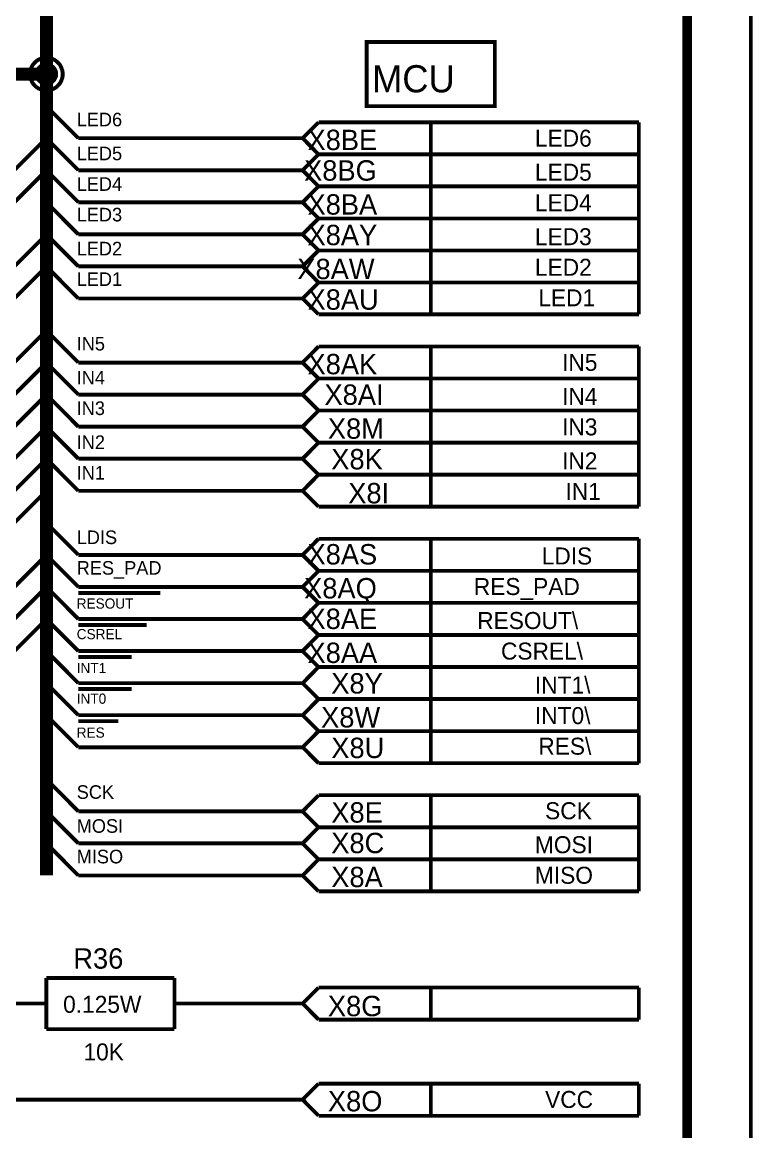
# Model space of a CAD drawing. Header units: millimetres. Extents: x 0 to 420, y 0 to 297.
# Drawn here: x 363 to 420.1, y 97.5 to 184 of the extents above; entities that cross this region are included whole.
import ezdxf

# ---------------------------------------------------------------- set-up
doc = ezdxf.new("R2010")
doc.units = ezdxf.units.MM
doc.layers.add('Sheet', color=255, linetype='Continuous')

msp = doc.modelspace()

# ---------------------------------------------------------------- linework, layer by layer
at = {"layer": 'Sheet'}
for points, const_width in [([(0.099, 297), (419.901, 297), (419.901, 0), (0.099, 0), (0.099, 297)], 0.3), ([(0.099, 297), (419.901, 297), (419.901, 0), (0.099, 0), (0.099, 297)], 0.3), ([(0.099, 297), (0.099, 0), (419.901, 0), (419.901, 297), (0.099, 297), (0.099, 297)], 0.0991), ([(0.099, 297), (0.099, 0), (419.901, 0), (419.901, 297), (0.099, 297), (0.099, 297)], 0.0991), ([(20.093, 291.999), (414.919, 291.999), (414.919, 7.998), (20.093, 7.998), (20.093, 291.999)], 0.749), ([(389.927, 182.495), (399.924, 182.495), (399.924, 177.495), (389.927, 177.495), (389.927, 182.495)], 0.3), ([(389.927, 182.495), (389.927, 177.495), (399.924, 177.495), (399.924, 182.495), (389.927, 182.495), (389.927, 182.495)], 0.0991)]:
    msp.add_lwpolyline(points, close=True, dxfattribs=dict(at, const_width=const_width))
for points, const_width in [([(364.935, 179.995), (364.935, 272.493)], 1.016), ([(363.66, 179.995), (363.66, 180.061), (363.66, 180.127), (363.677, 180.194), (363.693, 180.243), (363.693, 180.31), (363.726, 180.376), (363.743, 180.426), (363.759, 180.492), (363.793, 180.541), (363.809, 180.591), (363.842, 180.657), (363.875, 180.707), (363.908, 180.757), (363.958, 180.806), (363.991, 180.856), (364.041, 180.889), (364.074, 180.939), (364.124, 180.972), (364.173, 181.022), (364.223, 181.055), (364.273, 181.088), (364.339, 181.121), (364.388, 181.138), (364.438, 181.171), (364.504, 181.187), (364.554, 181.204), (364.62, 181.237), (364.686, 181.237), (364.736, 181.253), (364.802, 181.27), (364.868, 181.27), (364.935, 181.27)], 0.3), ([(363.66, 179.995), (363.66, 180.061), (363.66, 180.127), (363.677, 180.194), (363.693, 180.243), (363.693, 180.31), (363.726, 180.376), (363.743, 180.426), (363.759, 180.492), (363.793, 180.541), (363.809, 180.591), (363.842, 180.657), (363.875, 180.707), (363.908, 180.757), (363.958, 180.806), (363.991, 180.856), (364.041, 180.889), (364.074, 180.939), (364.124, 180.972), (364.173, 181.022), (364.223, 181.055), (364.273, 181.088), (364.339, 181.121), (364.388, 181.138), (364.438, 181.171), (364.504, 181.187), (364.554, 181.204), (364.62, 181.237), (364.686, 181.237), (364.736, 181.253), (364.802, 181.27), (364.868, 181.27), (364.935, 181.27)], 0.3), ([(363.66, 179.995), (363.66, 180.061), (363.66, 180.127), (363.677, 180.194), (363.693, 180.243), (363.693, 180.31), (363.726, 180.376), (363.743, 180.426), (363.759, 180.492), (363.793, 180.541), (363.809, 180.591), (363.842, 180.657), (363.875, 180.707), (363.908, 180.757), (363.958, 180.806), (363.991, 180.856), (364.041, 180.889), (364.074, 180.939), (364.124, 180.972), (364.173, 181.022), (364.223, 181.055), (364.273, 181.088), (364.339, 181.121), (364.388, 181.138), (364.438, 181.171), (364.504, 181.187), (364.554, 181.204), (364.62, 181.237), (364.686, 181.237), (364.736, 181.253), (364.802, 181.27), (364.868, 181.27), (364.935, 181.27)], 0.0991), ([(363.66, 179.995), (363.66, 180.061), (363.66, 180.127), (363.677, 180.194), (363.693, 180.243), (363.693, 180.31), (363.726, 180.376), (363.743, 180.426), (363.759, 180.492), (363.793, 180.541), (363.809, 180.591), (363.842, 180.657), (363.875, 180.707), (363.908, 180.757), (363.958, 180.806), (363.991, 180.856), (364.041, 180.889), (364.074, 180.939), (364.124, 180.972), (364.173, 181.022), (364.223, 181.055), (364.273, 181.088), (364.339, 181.121), (364.388, 181.138), (364.438, 181.171), (364.504, 181.187), (364.554, 181.204), (364.62, 181.237), (364.686, 181.237), (364.736, 181.253), (364.802, 181.27), (364.868, 181.27), (364.935, 181.27)], 0.0991), ([(364.173, 179.995), (364.173, 180.028), (364.173, 180.078), (364.19, 180.111), (364.19, 180.144), (364.19, 180.177), (364.206, 180.227), (364.223, 180.26), (364.239, 180.293), (364.256, 180.326), (364.273, 180.359), (364.289, 180.392), (364.306, 180.426), (364.322, 180.442), (364.355, 180.475), (364.372, 180.508), (364.405, 180.525), (364.422, 180.558), (364.455, 180.575), (364.488, 180.608), (364.504, 180.624), (364.537, 180.641), (364.57, 180.657), (364.604, 180.674), (364.637, 180.69), (364.67, 180.707), (364.703, 180.724), (364.753, 180.74), (364.786, 180.74), (364.819, 180.74), (364.852, 180.757), (364.901, 180.757), (364.935, 180.757)], 0.3), ([(364.173, 179.995), (364.173, 180.028), (364.173, 180.078), (364.19, 180.111), (364.19, 180.144), (364.19, 180.177), (364.206, 180.227), (364.223, 180.26), (364.239, 180.293), (364.256, 180.326), (364.273, 180.359), (364.289, 180.392), (364.306, 180.426), (364.322, 180.442), (364.355, 180.475), (364.372, 180.508), (364.405, 180.525), (364.422, 180.558), (364.455, 180.575), (364.488, 180.608), (364.504, 180.624), (364.537, 180.641), (364.57, 180.657), (364.604, 180.674), (364.637, 180.69), (364.67, 180.707), (364.703, 180.724), (364.753, 180.74), (364.786, 180.74), (364.819, 180.74), (364.852, 180.757), (364.901, 180.757), (364.935, 180.757)], 0.3), ([(364.935, 181.27), (364.935, 181.27)], 0.3), ([(364.935, 181.27), (365.001, 181.27), (365.067, 181.27), (365.133, 181.253), (365.183, 181.237), (365.249, 181.237), (365.315, 181.204), (365.365, 181.187), (365.431, 181.171), (365.481, 181.138), (365.53, 181.121), (365.597, 181.088), (365.646, 181.055), (365.696, 181.022), (365.746, 180.972), (365.795, 180.939), (365.828, 180.889), (365.878, 180.856), (365.911, 180.806), (365.961, 180.757), (365.994, 180.707), (366.027, 180.657), (366.06, 180.591), (366.077, 180.541), (366.11, 180.492), (366.126, 180.426), (366.143, 180.376), (366.176, 180.31), (366.176, 180.243), (366.192, 180.194), (366.209, 180.127), (366.209, 180.061), (366.209, 179.995)], 0.3), ([(364.935, 181.27), (364.935, 181.27)], 0.3), ([(364.935, 181.27), (365.001, 181.27), (365.067, 181.27), (365.133, 181.253), (365.183, 181.237), (365.249, 181.237), (365.315, 181.204), (365.365, 181.187), (365.431, 181.171), (365.481, 181.138), (365.53, 181.121), (365.597, 181.088), (365.646, 181.055), (365.696, 181.022), (365.746, 180.972), (365.795, 180.939), (365.828, 180.889), (365.878, 180.856), (365.911, 180.806), (365.961, 180.757), (365.994, 180.707), (366.027, 180.657), (366.06, 180.591), (366.077, 180.541), (366.11, 180.492), (366.126, 180.426), (366.143, 180.376), (366.176, 180.31), (366.176, 180.243), (366.192, 180.194), (366.209, 180.127), (366.209, 180.061), (366.209, 179.995)], 0.3), ([(364.935, 180.757), (364.935, 180.757)], 0.3), ([(364.935, 180.757), (364.968, 180.757), (365.017, 180.757), (365.05, 180.74), (365.084, 180.74), (365.117, 180.74), (365.166, 180.724), (365.199, 180.707), (365.233, 180.69), (365.266, 180.674), (365.299, 180.657), (365.332, 180.641), (365.365, 180.624), (365.381, 180.608), (365.415, 180.575), (365.448, 180.558), (365.464, 180.525), (365.497, 180.508), (365.514, 180.475), (365.547, 180.442), (365.564, 180.426), (365.58, 180.392), (365.597, 180.359), (365.613, 180.326), (365.63, 180.293), (365.646, 180.26), (365.663, 180.227), (365.679, 180.177), (365.679, 180.144), (365.679, 180.111), (365.696, 180.078), (365.696, 180.028), (365.696, 179.995)], 0.3), ([(364.935, 180.757), (364.935, 180.757)], 0.3), ([(364.935, 180.757), (364.968, 180.757), (365.017, 180.757), (365.05, 180.74), (365.084, 180.74), (365.117, 180.74), (365.166, 180.724), (365.199, 180.707), (365.233, 180.69), (365.266, 180.674), (365.299, 180.657), (365.332, 180.641), (365.365, 180.624), (365.381, 180.608), (365.415, 180.575), (365.448, 180.558), (365.464, 180.525), (365.497, 180.508), (365.514, 180.475), (365.547, 180.442), (365.564, 180.426), (365.58, 180.392), (365.597, 180.359), (365.613, 180.326), (365.63, 180.293), (365.646, 180.26), (365.663, 180.227), (365.679, 180.177), (365.679, 180.144), (365.679, 180.111), (365.696, 180.078), (365.696, 180.028), (365.696, 179.995)], 0.3), ([(364.935, 181.27), (364.935, 181.27)], 0.0991), ([(364.935, 181.27), (365.001, 181.27), (365.067, 181.27), (365.133, 181.253), (365.183, 181.237), (365.249, 181.237), (365.315, 181.204), (365.365, 181.187), (365.431, 181.171), (365.481, 181.138), (365.53, 181.121), (365.597, 181.088), (365.646, 181.055), (365.696, 181.022), (365.746, 180.972), (365.795, 180.939), (365.828, 180.889), (365.878, 180.856), (365.911, 180.806), (365.961, 180.757), (365.994, 180.707), (366.027, 180.657), (366.06, 180.591), (366.077, 180.541), (366.11, 180.492), (366.126, 180.426), (366.143, 180.376), (366.176, 180.31), (366.176, 180.243), (366.192, 180.194), (366.209, 180.127), (366.209, 180.061), (366.209, 179.995)], 0.0991), ([(364.935, 181.27), (364.935, 181.27)], 0.0991), ([(364.935, 181.27), (365.001, 181.27), (365.067, 181.27), (365.133, 181.253), (365.183, 181.237), (365.249, 181.237), (365.315, 181.204), (365.365, 181.187), (365.431, 181.171), (365.481, 181.138), (365.53, 181.121), (365.597, 181.088), (365.646, 181.055), (365.696, 181.022), (365.746, 180.972), (365.795, 180.939), (365.828, 180.889), (365.878, 180.856), (365.911, 180.806), (365.961, 180.757), (365.994, 180.707), (366.027, 180.657), (366.06, 180.591), (366.077, 180.541), (366.11, 180.492), (366.126, 180.426), (366.143, 180.376), (366.176, 180.31), (366.176, 180.243), (366.192, 180.194), (366.209, 180.127), (366.209, 180.061), (366.209, 179.995)], 0.0991), ([(364.935, 117.485), (364.935, 179.995), (30.09, 179.995)], 1.016), ([(364.935, 178.72), (364.868, 178.72), (364.802, 178.72), (364.736, 178.737), (364.686, 178.753), (364.62, 178.753), (364.554, 178.77), (364.504, 178.803), (364.438, 178.819), (364.388, 178.852), (364.339, 178.869), (364.273, 178.902), (364.223, 178.935), (364.173, 178.968), (364.124, 179.001), (364.074, 179.051), (364.041, 179.084), (363.991, 179.134), (363.958, 179.184), (363.908, 179.233), (363.875, 179.283), (363.842, 179.333), (363.809, 179.382), (363.793, 179.432), (363.759, 179.498), (363.743, 179.548), (363.726, 179.614), (363.693, 179.68), (363.693, 179.73), (363.677, 179.796), (363.66, 179.863), (363.66, 179.929), (363.66, 179.995)], 0.3), ([(363.66, 179.995), (363.66, 179.995)], 0.3), ([(364.935, 178.72), (364.868, 178.72), (364.802, 178.72), (364.736, 178.737), (364.686, 178.753), (364.62, 178.753), (364.554, 178.77), (364.504, 178.803), (364.438, 178.819), (364.388, 178.852), (364.339, 178.869), (364.273, 178.902), (364.223, 178.935), (364.173, 178.968), (364.124, 179.001), (364.074, 179.051), (364.041, 179.084), (363.991, 179.134), (363.958, 179.184), (363.908, 179.233), (363.875, 179.283), (363.842, 179.333), (363.809, 179.382), (363.793, 179.432), (363.759, 179.498), (363.743, 179.548), (363.726, 179.614), (363.693, 179.68), (363.693, 179.73), (363.677, 179.796), (363.66, 179.863), (363.66, 179.929), (363.66, 179.995)], 0.3), ([(363.66, 179.995), (363.66, 179.995)], 0.3), ([(364.935, 178.72), (364.868, 178.72), (364.802, 178.72), (364.736, 178.737), (364.686, 178.753), (364.62, 178.753), (364.554, 178.77), (364.504, 178.803), (364.438, 178.819), (364.388, 178.852), (364.339, 178.869), (364.273, 178.902), (364.223, 178.935), (364.173, 178.968), (364.124, 179.001), (364.074, 179.051), (364.041, 179.084), (363.991, 179.134), (363.958, 179.184), (363.908, 179.233), (363.875, 179.283), (363.842, 179.333), (363.809, 179.382), (363.793, 179.432), (363.759, 179.498), (363.743, 179.548), (363.726, 179.614), (363.693, 179.68), (363.693, 179.73), (363.677, 179.796), (363.66, 179.863), (363.66, 179.929), (363.66, 179.995)], 0.0991), ([(363.66, 179.995), (363.66, 179.995)], 0.0991), ([(364.935, 178.72), (364.868, 178.72), (364.802, 178.72), (364.736, 178.737), (364.686, 178.753), (364.62, 178.753), (364.554, 178.77), (364.504, 178.803), (364.438, 178.819), (364.388, 178.852), (364.339, 178.869), (364.273, 178.902), (364.223, 178.935), (364.173, 178.968), (364.124, 179.001), (364.074, 179.051), (364.041, 179.084), (363.991, 179.134), (363.958, 179.184), (363.908, 179.233), (363.875, 179.283), (363.842, 179.333), (363.809, 179.382), (363.793, 179.432), (363.759, 179.498), (363.743, 179.548), (363.726, 179.614), (363.693, 179.68), (363.693, 179.73), (363.677, 179.796), (363.66, 179.863), (363.66, 179.929), (363.66, 179.995)], 0.0991), ([(363.66, 179.995), (363.66, 179.995)], 0.0991), ([(364.935, 179.233), (364.901, 179.233), (364.852, 179.233), (364.819, 179.25), (364.786, 179.25), (364.753, 179.25), (364.703, 179.266), (364.67, 179.283), (364.637, 179.3), (364.604, 179.3), (364.57, 179.316), (364.537, 179.349), (364.504, 179.366), (364.488, 179.382), (364.455, 179.399), (364.422, 179.432), (364.405, 179.449), (364.372, 179.482), (364.355, 179.498), (364.322, 179.531), (364.306, 179.564), (364.289, 179.598), (364.273, 179.631), (364.256, 179.664), (364.239, 179.697), (364.223, 179.73), (364.206, 179.763), (364.19, 179.796), (364.19, 179.846), (364.19, 179.879), (364.173, 179.912), (364.173, 179.962), (364.173, 179.995)], 0.3), ([(364.173, 179.995), (364.173, 179.995)], 0.3), ([(364.935, 179.233), (364.901, 179.233), (364.852, 179.233), (364.819, 179.25), (364.786, 179.25), (364.753, 179.25), (364.703, 179.266), (364.67, 179.283), (364.637, 179.3), (364.604, 179.3), (364.57, 179.316), (364.537, 179.349), (364.504, 179.366), (364.488, 179.382), (364.455, 179.399), (364.422, 179.432), (364.405, 179.449), (364.372, 179.482), (364.355, 179.498), (364.322, 179.531), (364.306, 179.564), (364.289, 179.598), (364.273, 179.631), (364.256, 179.664), (364.239, 179.697), (364.223, 179.73), (364.206, 179.763), (364.19, 179.796), (364.19, 179.846), (364.19, 179.879), (364.173, 179.912), (364.173, 179.962), (364.173, 179.995)], 0.3), ([(364.173, 179.995), (364.173, 179.995)], 0.3), ([(364.173, 179.995), (364.173, 180.028), (364.173, 180.078), (364.19, 180.111), (364.19, 180.144), (364.19, 180.177), (364.206, 180.227), (364.223, 180.26), (364.239, 180.293), (364.256, 180.326), (364.273, 180.359), (364.289, 180.392), (364.306, 180.426), (364.322, 180.442), (364.355, 180.475), (364.372, 180.508), (364.405, 180.525), (364.422, 180.558), (364.455, 180.575), (364.488, 180.608), (364.504, 180.624), (364.537, 180.641), (364.57, 180.657), (364.604, 180.674), (364.637, 180.69), (364.67, 180.707), (364.703, 180.724), (364.753, 180.74), (364.786, 180.74), (364.819, 180.74), (364.852, 180.757), (364.901, 180.757), (364.935, 180.757)], 0.0991), ([(364.173, 179.995), (364.173, 180.028), (364.173, 180.078), (364.19, 180.111), (364.19, 180.144), (364.19, 180.177), (364.206, 180.227), (364.223, 180.26), (364.239, 180.293), (364.256, 180.326), (364.273, 180.359), (364.289, 180.392), (364.306, 180.426), (364.322, 180.442), (364.355, 180.475), (364.372, 180.508), (364.405, 180.525), (364.422, 180.558), (364.455, 180.575), (364.488, 180.608), (364.504, 180.624), (364.537, 180.641), (364.57, 180.657), (364.604, 180.674), (364.637, 180.69), (364.67, 180.707), (364.703, 180.724), (364.753, 180.74), (364.786, 180.74), (364.819, 180.74), (364.852, 180.757), (364.901, 180.757), (364.935, 180.757)], 0.0991), ([(364.935, 179.233), (364.901, 179.233), (364.852, 179.233), (364.819, 179.25), (364.786, 179.25), (364.753, 179.25), (364.703, 179.266), (364.67, 179.283), (364.637, 179.3), (364.604, 179.3), (364.57, 179.316), (364.537, 179.349), (364.504, 179.366), (364.488, 179.382), (364.455, 179.399), (364.422, 179.432), (364.405, 179.449), (364.372, 179.482), (364.355, 179.498), (364.322, 179.531), (364.306, 179.564), (364.289, 179.598), (364.273, 179.631), (364.256, 179.664), (364.239, 179.697), (364.223, 179.73), (364.206, 179.763), (364.19, 179.796), (364.19, 179.846), (364.19, 179.879), (364.173, 179.912), (364.173, 179.962), (364.173, 179.995)], 0.0991), ([(364.173, 179.995), (364.173, 179.995)], 0.0991), ([(364.935, 179.233), (364.901, 179.233), (364.852, 179.233), (364.819, 179.25), (364.786, 179.25), (364.753, 179.25), (364.703, 179.266), (364.67, 179.283), (364.637, 179.3), (364.604, 179.3), (364.57, 179.316), (364.537, 179.349), (364.504, 179.366), (364.488, 179.382), (364.455, 179.399), (364.422, 179.432), (364.405, 179.449), (364.372, 179.482), (364.355, 179.498), (364.322, 179.531), (364.306, 179.564), (364.289, 179.598), (364.273, 179.631), (364.256, 179.664), (364.239, 179.697), (364.223, 179.73), (364.206, 179.763), (364.19, 179.796), (364.19, 179.846), (364.19, 179.879), (364.173, 179.912), (364.173, 179.962), (364.173, 179.995)], 0.0991), ([(364.173, 179.995), (364.173, 179.995)], 0.0991), ([(366.209, 179.995), (366.209, 179.929), (366.209, 179.863), (366.192, 179.796), (366.176, 179.73), (366.176, 179.68), (366.143, 179.614), (366.126, 179.548), (366.11, 179.498), (366.077, 179.432), (366.06, 179.382), (366.027, 179.333), (365.994, 179.283), (365.961, 179.233), (365.911, 179.184), (365.878, 179.134), (365.828, 179.084), (365.795, 179.051), (365.746, 179.001), (365.696, 178.968), (365.646, 178.935), (365.597, 178.902), (365.53, 178.869), (365.481, 178.852), (365.431, 178.819), (365.365, 178.803), (365.315, 178.77), (365.249, 178.753), (365.183, 178.753), (365.133, 178.737), (365.067, 178.72), (365.001, 178.72), (364.935, 178.72)], 0.3), ([(366.209, 179.995), (366.209, 179.929), (366.209, 179.863), (366.192, 179.796), (366.176, 179.73), (366.176, 179.68), (366.143, 179.614), (366.126, 179.548), (366.11, 179.498), (366.077, 179.432), (366.06, 179.382), (366.027, 179.333), (365.994, 179.283), (365.961, 179.233), (365.911, 179.184), (365.878, 179.134), (365.828, 179.084), (365.795, 179.051), (365.746, 179.001), (365.696, 178.968), (365.646, 178.935), (365.597, 178.902), (365.53, 178.869), (365.481, 178.852), (365.431, 178.819), (365.365, 178.803), (365.315, 178.77), (365.249, 178.753), (365.183, 178.753), (365.133, 178.737), (365.067, 178.72), (365.001, 178.72), (364.935, 178.72)], 0.3), ([(365.696, 179.995), (365.696, 179.962), (365.696, 179.912), (365.679, 179.879), (365.679, 179.846), (365.679, 179.796), (365.663, 179.763), (365.646, 179.73), (365.63, 179.697), (365.613, 179.664), (365.597, 179.631), (365.58, 179.598), (365.564, 179.564), (365.547, 179.531), (365.514, 179.498), (365.497, 179.482), (365.464, 179.449), (365.448, 179.432), (365.415, 179.399), (365.381, 179.382), (365.365, 179.366), (365.332, 179.349), (365.299, 179.316), (365.266, 179.3), (365.233, 179.3), (365.199, 179.283), (365.166, 179.266), (365.117, 179.25), (365.084, 179.25), (365.05, 179.25), (365.017, 179.233), (364.968, 179.233), (364.935, 179.233)], 0.3), ([(365.696, 179.995), (365.696, 179.962), (365.696, 179.912), (365.679, 179.879), (365.679, 179.846), (365.679, 179.796), (365.663, 179.763), (365.646, 179.73), (365.63, 179.697), (365.613, 179.664), (365.597, 179.631), (365.58, 179.598), (365.564, 179.564), (365.547, 179.531), (365.514, 179.498), (365.497, 179.482), (365.464, 179.449), (365.448, 179.432), (365.415, 179.399), (365.381, 179.382), (365.365, 179.366), (365.332, 179.349), (365.299, 179.316), (365.266, 179.3), (365.233, 179.3), (365.199, 179.283), (365.166, 179.266), (365.117, 179.25), (365.084, 179.25), (365.05, 179.25), (365.017, 179.233), (364.968, 179.233), (364.935, 179.233)], 0.3), ([(364.935, 180.757), (364.935, 180.757)], 0.0991), ([(364.935, 180.757), (364.968, 180.757), (365.017, 180.757), (365.05, 180.74), (365.084, 180.74), (365.117, 180.74), (365.166, 180.724), (365.199, 180.707), (365.233, 180.69), (365.266, 180.674), (365.299, 180.657), (365.332, 180.641), (365.365, 180.624), (365.381, 180.608), (365.415, 180.575), (365.448, 180.558), (365.464, 180.525), (365.497, 180.508), (365.514, 180.475), (365.547, 180.442), (365.564, 180.426), (365.58, 180.392), (365.597, 180.359), (365.613, 180.326), (365.63, 180.293), (365.646, 180.26), (365.663, 180.227), (365.679, 180.177), (365.679, 180.144), (365.679, 180.111), (365.696, 180.078), (365.696, 180.028), (365.696, 179.995)], 0.0991), ([(364.935, 180.757), (364.935, 180.757)], 0.0991), ([(364.935, 180.757), (364.968, 180.757), (365.017, 180.757), (365.05, 180.74), (365.084, 180.74), (365.117, 180.74), (365.166, 180.724), (365.199, 180.707), (365.233, 180.69), (365.266, 180.674), (365.299, 180.657), (365.332, 180.641), (365.365, 180.624), (365.381, 180.608), (365.415, 180.575), (365.448, 180.558), (365.464, 180.525), (365.497, 180.508), (365.514, 180.475), (365.547, 180.442), (365.564, 180.426), (365.58, 180.392), (365.597, 180.359), (365.613, 180.326), (365.63, 180.293), (365.646, 180.26), (365.663, 180.227), (365.679, 180.177), (365.679, 180.144), (365.679, 180.111), (365.696, 180.078), (365.696, 180.028), (365.696, 179.995)], 0.0991), ([(366.209, 179.995), (366.209, 179.929), (366.209, 179.863), (366.192, 179.796), (366.176, 179.73), (366.176, 179.68), (366.143, 179.614), (366.126, 179.548), (366.11, 179.498), (366.077, 179.432), (366.06, 179.382), (366.027, 179.333), (365.994, 179.283), (365.961, 179.233), (365.911, 179.184), (365.878, 179.134), (365.828, 179.084), (365.795, 179.051), (365.746, 179.001), (365.696, 178.968), (365.646, 178.935), (365.597, 178.902), (365.53, 178.869), (365.481, 178.852), (365.431, 178.819), (365.365, 178.803), (365.315, 178.77), (365.249, 178.753), (365.183, 178.753), (365.133, 178.737), (365.067, 178.72), (365.001, 178.72), (364.935, 178.72)], 0.0991), ([(366.209, 179.995), (366.209, 179.929), (366.209, 179.863), (366.192, 179.796), (366.176, 179.73), (366.176, 179.68), (366.143, 179.614), (366.126, 179.548), (366.11, 179.498), (366.077, 179.432), (366.06, 179.382), (366.027, 179.333), (365.994, 179.283), (365.961, 179.233), (365.911, 179.184), (365.878, 179.134), (365.828, 179.084), (365.795, 179.051), (365.746, 179.001), (365.696, 178.968), (365.646, 178.935), (365.597, 178.902), (365.53, 178.869), (365.481, 178.852), (365.431, 178.819), (365.365, 178.803), (365.315, 178.77), (365.249, 178.753), (365.183, 178.753), (365.133, 178.737), (365.067, 178.72), (365.001, 178.72), (364.935, 178.72)], 0.0991), ([(365.696, 179.995), (365.696, 179.962), (365.696, 179.912), (365.679, 179.879), (365.679, 179.846), (365.679, 179.796), (365.663, 179.763), (365.646, 179.73), (365.63, 179.697), (365.613, 179.664), (365.597, 179.631), (365.58, 179.598), (365.564, 179.564), (365.547, 179.531), (365.514, 179.498), (365.497, 179.482), (365.464, 179.449), (365.448, 179.432), (365.415, 179.399), (365.381, 179.382), (365.365, 179.366), (365.332, 179.349), (365.299, 179.316), (365.266, 179.3), (365.233, 179.3), (365.199, 179.283), (365.166, 179.266), (365.117, 179.25), (365.084, 179.25), (365.05, 179.25), (365.017, 179.233), (364.968, 179.233), (364.935, 179.233)], 0.0991), ([(365.696, 179.995), (365.696, 179.962), (365.696, 179.912), (365.679, 179.879), (365.679, 179.846), (365.679, 179.796), (365.663, 179.763), (365.646, 179.73), (365.63, 179.697), (365.613, 179.664), (365.597, 179.631), (365.58, 179.598), (365.564, 179.564), (365.547, 179.531), (365.514, 179.498), (365.497, 179.482), (365.464, 179.449), (365.448, 179.432), (365.415, 179.399), (365.381, 179.382), (365.365, 179.366), (365.332, 179.349), (365.299, 179.316), (365.266, 179.3), (365.233, 179.3), (365.199, 179.283), (365.166, 179.266), (365.117, 179.25), (365.084, 179.25), (365.05, 179.25), (365.017, 179.233), (364.968, 179.233), (364.935, 179.233)], 0.0991), ([(365.696, 179.995), (365.696, 179.995), (365.696, 179.995), (365.696, 179.995), (365.696, 179.995), (365.696, 179.995), (365.696, 179.995), (365.696, 179.995), (365.696, 179.995), (365.696, 179.995), (365.696, 179.995), (365.696, 179.995), (365.696, 179.995), (365.696, 179.995), (365.696, 179.995), (365.696, 179.995), (365.696, 179.995), (365.696, 179.995), (365.696, 179.995), (365.696, 179.995), (365.696, 179.995), (365.696, 179.995), (365.696, 179.995), (365.696, 179.995), (365.696, 179.995), (365.696, 179.995), (365.696, 179.995), (365.696, 179.995), (365.696, 179.995), (365.696, 179.995), (365.696, 179.995), (365.696, 179.995), (365.696, 179.995)], 0.3), ([(365.696, 179.995), (365.696, 179.995)], 0.3), ([(365.696, 179.995), (365.696, 179.995), (365.696, 179.995), (365.696, 179.995), (365.696, 179.995), (365.696, 179.995), (365.696, 179.995), (365.696, 179.995), (365.696, 179.995), (365.696, 179.995), (365.696, 179.995), (365.696, 179.995), (365.696, 179.995), (365.696, 179.995), (365.696, 179.995), (365.696, 179.995), (365.696, 179.995), (365.696, 179.995), (365.696, 179.995), (365.696, 179.995), (365.696, 179.995), (365.696, 179.995), (365.696, 179.995), (365.696, 179.995), (365.696, 179.995), (365.696, 179.995), (365.696, 179.995), (365.696, 179.995), (365.696, 179.995), (365.696, 179.995), (365.696, 179.995), (365.696, 179.995), (365.696, 179.995)], 0.3), ([(365.696, 179.995), (365.696, 179.995)], 0.3), ([(365.696, 179.995), (365.696, 179.995), (365.696, 179.995), (365.696, 179.995), (365.696, 179.995), (365.696, 179.995), (365.696, 179.995), (365.696, 179.995), (365.696, 179.995), (365.696, 179.995), (365.696, 179.995), (365.696, 179.995), (365.696, 179.995), (365.696, 179.995), (365.696, 179.995), (365.696, 179.995), (365.696, 179.995), (365.696, 179.995), (365.696, 179.995), (365.696, 179.995), (365.696, 179.995), (365.696, 179.995), (365.696, 179.995), (365.696, 179.995), (365.696, 179.995), (365.696, 179.995), (365.696, 179.995), (365.696, 179.995), (365.696, 179.995), (365.696, 179.995), (365.696, 179.995), (365.696, 179.995), (365.696, 179.995)], 0.0991), ([(365.696, 179.995), (365.696, 179.995)], 0.0991), ([(365.696, 179.995), (365.696, 179.995), (365.696, 179.995), (365.696, 179.995), (365.696, 179.995), (365.696, 179.995), (365.696, 179.995), (365.696, 179.995), (365.696, 179.995), (365.696, 179.995), (365.696, 179.995), (365.696, 179.995), (365.696, 179.995), (365.696, 179.995), (365.696, 179.995), (365.696, 179.995), (365.696, 179.995), (365.696, 179.995), (365.696, 179.995), (365.696, 179.995), (365.696, 179.995), (365.696, 179.995), (365.696, 179.995), (365.696, 179.995), (365.696, 179.995), (365.696, 179.995), (365.696, 179.995), (365.696, 179.995), (365.696, 179.995), (365.696, 179.995), (365.696, 179.995), (365.696, 179.995), (365.696, 179.995)], 0.0991), ([(365.696, 179.995), (365.696, 179.995)], 0.0991), ([(366.209, 179.995), (366.209, 179.995), (366.209, 179.995), (366.209, 179.995), (366.209, 179.995), (366.209, 179.995), (366.209, 179.995), (366.209, 179.995), (366.209, 179.995), (366.209, 179.995), (366.209, 179.995), (366.209, 179.995), (366.209, 179.995), (366.209, 179.995), (366.209, 179.995), (366.209, 179.995), (366.209, 179.995), (366.209, 179.995), (366.209, 179.995), (366.209, 179.995), (366.209, 179.995), (366.209, 179.995), (366.209, 179.995), (366.209, 179.995), (366.209, 179.995), (366.209, 179.995), (366.209, 179.995), (366.209, 179.995), (366.209, 179.995), (366.209, 179.995), (366.209, 179.995), (366.209, 179.995), (366.209, 179.995)], 0.3), ([(366.209, 179.995), (366.209, 179.995)], 0.3), ([(366.209, 179.995), (366.209, 179.995), (366.209, 179.995), (366.209, 179.995), (366.209, 179.995), (366.209, 179.995), (366.209, 179.995), (366.209, 179.995), (366.209, 179.995), (366.209, 179.995), (366.209, 179.995), (366.209, 179.995), (366.209, 179.995), (366.209, 179.995), (366.209, 179.995), (366.209, 179.995), (366.209, 179.995), (366.209, 179.995), (366.209, 179.995), (366.209, 179.995), (366.209, 179.995), (366.209, 179.995), (366.209, 179.995), (366.209, 179.995), (366.209, 179.995), (366.209, 179.995), (366.209, 179.995), (366.209, 179.995), (366.209, 179.995), (366.209, 179.995), (366.209, 179.995), (366.209, 179.995), (366.209, 179.995)], 0.3), ([(366.209, 179.995), (366.209, 179.995)], 0.3), ([(366.209, 179.995), (366.209, 179.995), (366.209, 179.995), (366.209, 179.995), (366.209, 179.995), (366.209, 179.995), (366.209, 179.995), (366.209, 179.995), (366.209, 179.995), (366.209, 179.995), (366.209, 179.995), (366.209, 179.995), (366.209, 179.995), (366.209, 179.995), (366.209, 179.995), (366.209, 179.995), (366.209, 179.995), (366.209, 179.995), (366.209, 179.995), (366.209, 179.995), (366.209, 179.995), (366.209, 179.995), (366.209, 179.995), (366.209, 179.995), (366.209, 179.995), (366.209, 179.995), (366.209, 179.995), (366.209, 179.995), (366.209, 179.995), (366.209, 179.995), (366.209, 179.995), (366.209, 179.995), (366.209, 179.995)], 0.0991), ([(366.209, 179.995), (366.209, 179.995)], 0.0991), ([(366.209, 179.995), (366.209, 179.995), (366.209, 179.995), (366.209, 179.995), (366.209, 179.995), (366.209, 179.995), (366.209, 179.995), (366.209, 179.995), (366.209, 179.995), (366.209, 179.995), (366.209, 179.995), (366.209, 179.995), (366.209, 179.995), (366.209, 179.995), (366.209, 179.995), (366.209, 179.995), (366.209, 179.995), (366.209, 179.995), (366.209, 179.995), (366.209, 179.995), (366.209, 179.995), (366.209, 179.995), (366.209, 179.995), (366.209, 179.995), (366.209, 179.995), (366.209, 179.995), (366.209, 179.995), (366.209, 179.995), (366.209, 179.995), (366.209, 179.995), (366.209, 179.995), (366.209, 179.995), (366.209, 179.995)], 0.0991), ([(366.209, 179.995), (366.209, 179.995)], 0.0991), ([(367.434, 174.994), (364.935, 177.495)], 0.3), ([(384.928, 174.994), (386.17, 176.236)], 0.3), ([(386.17, 176.236), (411.162, 176.236)], 0.3), ([(394.925, 176.236), (394.925, 173.736)], 0.3), ([(411.162, 176.236), (411.162, 173.736)], 0.3), ([(362.435, 172.494), (364.935, 174.994)], 0.3), ([(367.434, 172.494), (364.935, 174.994)], 0.3), ([(382.429, 174.994), (367.434, 174.994)], 0.3), ([(384.928, 174.994), (382.429, 174.994)], 0.3), ([(386.17, 173.736), (384.928, 174.994)], 0.3), ([(384.928, 172.494), (386.17, 173.736)], 0.3), ([(411.162, 173.736), (386.17, 173.736)], 0.3), ([(386.17, 173.736), (411.162, 173.736)], 0.3), ([(394.925, 173.736), (394.925, 171.235)], 0.3), ([(411.162, 173.736), (411.162, 171.235)], 0.3), ([(362.435, 169.993), (364.935, 172.494)], 0.3), ([(367.434, 169.993), (364.935, 172.494)], 0.3), ([(382.429, 172.494), (367.434, 172.494)], 0.3), ([(384.928, 172.494), (382.429, 172.494)], 0.3), ([(386.17, 171.235), (384.928, 172.494)], 0.3), ([(384.928, 169.993), (386.17, 171.235)], 0.3), ([(386.17, 171.235), (411.162, 171.235)], 0.3), ([(411.162, 171.235), (386.17, 171.235)], 0.3), ([(394.925, 171.235), (394.925, 168.735)], 0.3), ([(411.162, 171.235), (411.162, 168.735)], 0.3), ([(367.434, 167.493), (364.935, 169.993)], 0.3), ([(382.429, 169.993), (367.434, 169.993)], 0.3), ([(384.928, 169.993), (382.429, 169.993)], 0.3), ([(386.17, 168.735), (384.928, 169.993)], 0.3), ([(384.928, 167.493), (386.17, 168.735)], 0.3), ([(386.17, 168.735), (411.162, 168.735)], 0.3), ([(411.162, 168.735), (386.17, 168.735)], 0.3), ([(394.925, 168.735), (394.925, 166.235)], 0.3), ([(411.162, 168.735), (411.162, 166.235)], 0.3), ([(362.435, 164.993), (364.935, 167.493)], 0.3), ([(367.434, 164.993), (364.935, 167.493)], 0.3), ([(382.429, 167.493), (367.434, 167.493)], 0.3), ([(384.928, 167.493), (382.429, 167.493)], 0.3), ([(386.17, 166.235), (384.928, 167.493)], 0.3), ([(384.928, 164.993), (386.17, 166.235)], 0.3), ([(386.17, 166.235), (411.162, 166.235)], 0.3), ([(411.162, 166.235), (386.17, 166.235)], 0.3), ([(394.925, 166.235), (394.925, 163.734)], 0.3), ([(411.162, 166.235), (411.162, 163.734)], 0.3), ([(362.435, 162.492), (364.935, 164.993)], 0.3), ([(367.434, 162.492), (364.935, 164.993)], 0.3), ([(382.429, 164.993), (367.434, 164.993)], 0.3), ([(384.928, 164.993), (382.429, 164.993)], 0.3), ([(386.17, 163.734), (384.928, 164.993)], 0.3), ([(384.928, 162.492), (386.17, 163.734)], 0.3), ([(386.17, 163.734), (411.162, 163.734)], 0.3), ([(411.162, 163.734), (386.17, 163.734)], 0.3), ([(394.925, 163.734), (394.925, 161.25)], 0.3), ([(411.162, 163.734), (411.162, 161.25)], 0.3), ([(382.429, 162.492), (367.434, 162.492)], 0.3), ([(384.928, 162.492), (382.429, 162.492)], 0.3), ([(386.17, 161.25), (384.928, 162.492)], 0.3), ([(411.162, 161.25), (386.17, 161.25)], 0.3), ([(362.435, 157.491), (364.935, 159.992)], 0.3), ([(367.434, 157.491), (364.935, 159.992)], 0.3), ([(384.928, 157.491), (386.17, 158.75)], 0.3), ([(386.17, 158.75), (411.162, 158.75)], 0.3), ([(394.925, 158.75), (394.925, 156.25)], 0.3), ([(411.162, 158.75), (411.162, 156.25)], 0.3), ([(362.435, 154.991), (364.935, 157.491)], 0.3), ([(367.434, 154.991), (364.935, 157.491)], 0.3), ([(382.429, 157.491), (367.434, 157.491)], 0.3), ([(384.928, 157.491), (382.429, 157.491)], 0.3), ([(386.17, 156.25), (384.928, 157.491)], 0.3), ([(384.928, 154.991), (386.17, 156.25)], 0.3), ([(386.17, 156.25), (411.162, 156.25)], 0.3), ([(411.162, 156.25), (386.17, 156.25)], 0.3), ([(394.925, 156.25), (394.925, 153.749)], 0.3), ([(411.162, 156.25), (411.162, 153.749)], 0.3), ([(362.435, 152.491), (364.935, 154.991)], 0.3), ([(367.434, 152.491), (364.935, 154.991)], 0.3), ([(382.429, 154.991), (367.434, 154.991)], 0.3), ([(384.928, 154.991), (382.429, 154.991)], 0.3), ([(386.17, 153.749), (384.928, 154.991)], 0.3), ([(384.928, 152.491), (386.17, 153.749)], 0.3), ([(386.17, 153.749), (411.162, 153.749)], 0.3), ([(411.162, 153.749), (386.17, 153.749)], 0.3), ([(394.925, 153.749), (394.925, 151.249)], 0.3), ([(411.162, 153.749), (411.162, 151.249)], 0.3), ([(362.435, 149.99), (364.935, 152.491)], 0.3), ([(367.434, 149.99), (364.935, 152.491)], 0.3), ([(382.429, 152.491), (367.434, 152.491)], 0.3), ([(384.928, 152.491), (382.429, 152.491)], 0.3), ([(386.17, 151.249), (384.928, 152.491)], 0.3), ([(384.928, 149.99), (386.17, 151.249)], 0.3), ([(386.17, 151.249), (411.162, 151.249)], 0.3), ([(411.162, 151.249), (386.17, 151.249)], 0.3), ([(394.925, 151.249), (394.925, 148.748)], 0.3), ([(411.162, 151.249), (411.162, 148.748)], 0.3), ([(362.435, 147.49), (364.935, 149.99)], 0.3), ([(367.434, 147.49), (364.935, 149.99)], 0.3), ([(382.429, 149.99), (367.434, 149.99)], 0.3), ([(384.928, 149.99), (382.429, 149.99)], 0.3), ([(386.17, 148.748), (384.928, 149.99)], 0.3), ([(384.928, 147.49), (386.17, 148.748)], 0.3), ([(386.17, 148.748), (411.162, 148.748)], 0.3), ([(411.162, 148.748), (386.17, 148.748)], 0.3), ([(394.925, 148.748), (394.925, 146.248)], 0.3), ([(411.162, 148.748), (411.162, 146.248)], 0.3), ([(362.435, 144.99), (364.935, 147.49)], 0.3), ([(382.429, 147.49), (367.434, 147.49)], 0.3), ([(384.928, 147.49), (382.429, 147.49)], 0.3), ([(386.17, 146.248), (384.928, 147.49)], 0.3), ([(411.162, 146.248), (386.17, 146.248)], 0.3), ([(367.434, 142.489), (364.935, 144.99)], 0.3), ([(384.928, 142.489), (386.17, 143.748)], 0.3), ([(386.17, 143.748), (411.162, 143.748)], 0.3), ([(394.925, 143.748), (394.925, 141.247)], 0.3), ([(411.162, 143.748), (411.162, 141.247)], 0.3), ([(362.435, 139.989), (364.935, 142.489)], 0.3), ([(367.434, 139.989), (364.935, 142.489)], 0.3), ([(382.429, 142.489), (367.434, 142.489)], 0.3), ([(384.928, 142.489), (382.429, 142.489)], 0.3), ([(386.17, 141.247), (384.928, 142.489)], 0.3), ([(384.928, 139.989), (386.17, 141.247)], 0.3), ([(386.17, 141.247), (411.162, 141.247)], 0.3), ([(411.162, 141.247), (386.17, 141.247)], 0.3), ([(394.925, 141.247), (394.925, 138.747)], 0.3), ([(411.162, 141.247), (411.162, 138.747)], 0.3), ([(362.435, 137.488), (364.935, 139.989)], 0.3), ([(367.434, 137.488), (364.935, 139.989)], 0.3), ([(382.429, 139.989), (367.434, 139.989)], 0.3), ([(368.51, 139.525), (367.434, 139.525)], 0.3), ([(369.585, 139.525), (368.51, 139.525)], 0.3), ([(370.661, 139.525), (369.585, 139.525)], 0.3), ([(371.737, 139.525), (370.661, 139.525)], 0.3), ([(372.813, 139.525), (371.737, 139.525)], 0.3), ([(373.823, 139.525), (372.813, 139.525)], 0.3), ([(384.928, 139.989), (382.429, 139.989)], 0.3), ([(386.17, 138.747), (384.928, 139.989)], 0.3), ([(384.928, 137.488), (386.17, 138.747)], 0.3), ([(386.17, 138.747), (411.162, 138.747)], 0.3), ([(411.162, 138.747), (386.17, 138.747)], 0.3), ([(394.925, 138.747), (394.925, 136.246)], 0.3), ([(411.162, 138.747), (411.162, 136.246)], 0.3), ([(362.435, 134.988), (364.935, 137.488)], 0.3), ([(367.434, 134.988), (364.935, 137.488)], 0.3), ([(382.429, 137.488), (367.434, 137.488)], 0.3), ([(384.928, 137.488), (382.429, 137.488)], 0.3), ([(386.17, 136.246), (384.928, 137.488)], 0.3), ([(368.51, 137.025), (367.434, 137.025)], 0.3), ([(369.585, 137.025), (368.51, 137.025)], 0.3), ([(370.661, 137.025), (369.585, 137.025)], 0.3), ([(371.737, 137.025), (370.661, 137.025)], 0.3), ([(372.763, 137.025), (371.737, 137.025)], 0.3), ([(384.928, 134.988), (386.17, 136.246)], 0.3), ([(386.17, 136.246), (411.162, 136.246)], 0.3), ([(411.162, 136.246), (386.17, 136.246)], 0.3), ([(394.925, 136.246), (394.925, 133.746)], 0.3), ([(411.162, 136.246), (411.162, 133.746)], 0.3), ([(367.434, 132.488), (364.935, 134.988)], 0.3), ([(382.429, 134.988), (367.434, 134.988)], 0.3), ([(384.928, 134.988), (382.429, 134.988)], 0.3), ([(386.17, 133.746), (384.928, 134.988)], 0.3), ([(368.51, 134.524), (367.434, 134.524)], 0.3), ([(369.585, 134.524), (368.51, 134.524)], 0.3), ([(370.661, 134.524), (369.585, 134.524)], 0.3), ([(371.588, 134.524), (370.661, 134.524)], 0.3), ([(384.928, 132.488), (386.17, 133.746)], 0.3), ([(386.17, 133.746), (411.162, 133.746)], 0.3), ([(411.162, 133.746), (386.17, 133.746)], 0.3), ([(394.925, 133.746), (394.925, 131.246)], 0.3), ([(411.162, 133.746), (411.162, 131.246)], 0.3), ([(367.434, 129.987), (364.935, 132.488)], 0.3), ([(382.429, 132.488), (367.434, 132.488)], 0.3), ([(384.928, 132.488), (382.429, 132.488)], 0.3), ([(386.17, 131.246), (384.928, 132.488)], 0.3), ([(368.51, 132.024), (367.434, 132.024)], 0.3), ([(369.585, 132.024), (368.51, 132.024)], 0.3), ([(370.661, 132.024), (369.585, 132.024)], 0.3), ([(371.588, 132.024), (370.661, 132.024)], 0.3), ([(384.928, 129.987), (386.17, 131.246)], 0.3), ([(386.17, 131.246), (411.162, 131.246)], 0.3), ([(411.162, 131.246), (386.17, 131.246)], 0.3), ([(394.925, 131.246), (394.925, 128.745)], 0.3), ([(411.162, 131.246), (411.162, 128.745)], 0.3), ([(367.434, 127.487), (364.935, 129.987)], 0.3), ([(382.429, 129.987), (367.434, 129.987)], 0.3), ([(384.928, 129.987), (382.429, 129.987)], 0.3), ([(386.17, 128.745), (384.928, 129.987)], 0.3), ([(368.51, 129.524), (367.434, 129.524)], 0.3), ([(369.585, 129.524), (368.51, 129.524)], 0.3), ([(370.545, 129.524), (369.585, 129.524)], 0.3), ([(384.928, 127.487), (386.17, 128.745)], 0.3), ([(386.17, 128.745), (411.162, 128.745)], 0.3), ([(411.162, 128.745), (386.17, 128.745)], 0.3), ([(394.925, 128.745), (394.925, 126.245)], 0.3), ([(411.162, 128.745), (411.162, 126.245)], 0.3), ([(382.429, 127.487), (367.434, 127.487)], 0.3), ([(384.928, 127.487), (382.429, 127.487)], 0.3), ([(386.17, 126.245), (384.928, 127.487)], 0.3), ([(411.162, 126.245), (386.17, 126.245)], 0.3), ([(367.434, 122.486), (364.935, 124.986)], 0.3), ([(384.928, 122.486), (386.17, 123.744)], 0.3), ([(386.17, 123.744), (411.162, 123.744)], 0.3), ([(394.925, 123.744), (394.925, 121.244)], 0.3), ([(411.162, 123.744), (411.162, 121.244)], 0.3), ([(367.434, 119.986), (364.935, 122.486)], 0.3), ([(382.429, 122.486), (367.434, 122.486)], 0.3), ([(384.928, 122.486), (382.429, 122.486)], 0.3), ([(386.17, 121.244), (384.928, 122.486)], 0.3), ([(384.928, 119.986), (386.17, 121.244)], 0.3), ([(386.17, 121.244), (411.162, 121.244)], 0.3), ([(411.162, 121.244), (386.17, 121.244)], 0.3), ([(394.925, 121.244), (394.925, 118.744)], 0.3), ([(411.162, 121.244), (411.162, 118.744)], 0.3), ([(367.434, 117.485), (364.935, 119.986)], 0.3), ([(382.429, 119.986), (367.434, 119.986)], 0.3), ([(384.928, 119.986), (382.429, 119.986)], 0.3), ([(386.17, 118.744), (384.928, 119.986)], 0.3), ([(384.928, 117.485), (386.17, 118.744)], 0.3), ([(386.17, 118.744), (411.162, 118.744)], 0.3), ([(411.162, 118.744), (386.17, 118.744)], 0.3), ([(394.925, 118.744), (394.925, 116.243)], 0.3), ([(411.162, 118.744), (411.162, 116.243)], 0.3), ([(382.429, 117.485), (367.434, 117.485)], 0.3), ([(384.928, 117.485), (382.429, 117.485)], 0.3), ([(386.17, 116.243), (384.928, 117.485)], 0.3), ([(411.162, 116.243), (386.17, 116.243)], 0.3), ([(364.935, 109.487), (364.935, 105.497)], 0.3), ([(364.935, 109.487), (374.931, 109.487)], 0.3), ([(374.931, 109.487), (374.931, 105.497)], 0.3), ([(384.928, 107.5), (386.17, 108.742)], 0.3), ([(386.17, 108.742), (411.162, 108.742)], 0.3), ([(394.925, 108.742), (394.925, 106.242)], 0.3), ([(411.162, 108.742), (411.162, 106.242)], 0.3), ([(364.935, 107.5), (362.435, 107.5)], 0.3), ([(374.931, 107.5), (377.431, 107.5)], 0.3), ([(377.431, 107.5), (382.429, 107.5)], 0.3), ([(384.928, 107.5), (382.429, 107.5)], 0.3), ([(386.17, 106.242), (384.928, 107.5)], 0.3), ([(364.935, 105.497), (374.931, 105.497)], 0.3), ([(411.162, 106.242), (386.17, 106.242)], 0.3), ([(384.928, 99.999), (386.17, 101.241)], 0.3), ([(386.17, 101.241), (411.162, 101.241)], 0.3), ([(394.925, 101.241), (394.925, 98.741)], 0.3), ([(411.162, 101.241), (411.162, 98.741)], 0.3), ([(354.938, 99.999), (382.429, 99.999)], 0.3), ([(384.928, 99.999), (382.429, 99.999)], 0.3), ([(386.17, 98.741), (384.928, 99.999)], 0.3), ([(411.162, 98.741), (386.17, 98.741)], 0.3)]:
    msp.add_lwpolyline(points, dxfattribs=dict(at, const_width=const_width))
at = {"layer": 'Sheet', "const_width": 0.762}
msp.add_lwpolyline([(364.619, 180, 1), (365.381, 180, 1)], format="xyb", close=True, dxfattribs=at)

# ---------------------------------------------------------------- texts
at = {"layer": 'Sheet'}
for s, height, p in [('MCU', 2.1195, (390.34, 178.571)), ('LED6', 1.0598, (367.301, 175.921)), ('X8BE', 1.5897, (385.309, 174.067)), ('LED6', 1.3247, (403.052, 174.332)), ('LED5', 1.0598, (367.301, 173.272)), ('X8BG', 1.5897, (385.044, 171.682)), ('LED5', 1.3247, (403.052, 171.682)), ('LED4', 1.0598, (367.301, 170.888)), ('X8BA', 1.5897, (385.309, 169.033)), ('LED4', 1.3247, (403.052, 169.298)), ('LED3', 1.0598, (367.301, 168.503)), ('X8AY', 1.5897, (385.309, 166.649)), ('LED3', 1.3247, (403.052, 166.649)), ('LED2', 1.0598, (367.301, 165.854)), ('X8AW', 1.5897, (384.515, 163.999)), ('LED2', 1.3247, (403.052, 164.264)), ('LED1', 1.0598, (367.301, 163.469)), ('X8AU', 1.5897, (385.309, 161.615)), ('LED1', 1.3247, (403.317, 161.88)), ('IN5', 1.0598, (367.301, 158.435)), ('X8AK', 1.5897, (385.309, 156.581)), ('IN5', 1.3247, (405.17, 156.846)), ('IN4', 1.0598, (367.301, 155.786)), ('X8AI', 1.5897, (386.633, 154.196)), ('IN4', 1.3247, (405.17, 154.196)), ('IN3', 1.0598, (367.301, 153.401)), ('X8M', 1.5897, (386.898, 151.547)), ('IN3', 1.3247, (405.17, 151.812)), ('IN2', 1.0598, (367.301, 150.752)), ('X8K', 1.5897, (387.163, 149.162)), ('IN2', 1.3247, (405.17, 149.162)), ('IN1', 1.0598, (367.301, 148.368)), ('X8I', 1.5897, (388.487, 146.513)), ('IN1', 1.3247, (405.435, 146.778)), ('LDIS', 1.0598, (367.301, 143.334)), ('X8AS', 1.5897, (385.309, 141.744)), ('LDIS', 1.3247, (403.581, 141.744)), ('RES_PAD', 1.0598, (367.301, 140.949)), ('X8AQ', 1.5897, (385.044, 139.095)), ('RES_PAD', 1.3247, (398.285, 139.36)), ('RESOUT', 0.7948, (367.301, 138.3)), ('X8AE', 1.5897, (385.309, 136.71)), ('RESOUT\\', 1.3247, (398.55, 136.71)), ('CSREL', 0.7948, (367.301, 135.915)), ('X8AA', 1.5897, (385.309, 134.061)), ('CSREL\\', 1.3247, (400.404, 134.326)), ('INT1', 0.7948, (367.301, 133.266)), ('X8Y', 1.5897, (387.163, 131.676)), ('INT1\\', 1.3247, (403.052, 131.676)), ('INT0', 0.7948, (367.301, 130.881)), ('X8W', 1.5897, (386.368, 129.027)), ('INT0\\', 1.3247, (403.052, 129.292)), ('RES', 0.7948, (367.301, 128.232)), ('X8U', 1.5897, (387.163, 126.642)), ('RES\\', 1.3247, (403.317, 126.907)), ('SCK', 1.0598, (367.301, 123.463)), ('X8E', 1.5897, (387.163, 121.608)), ('SCK', 1.3247, (403.846, 121.873)), ('MOSI', 1.0598, (367.301, 120.814)), ('X8C', 1.5897, (387.163, 119.224)), ('MOSI', 1.3247, (403.052, 119.224)), ('MISO', 1.0598, (367.301, 118.429)), ('X8A', 1.5897, (387.163, 116.574)), ('MISO', 1.3247, (403.052, 116.839)), ('R36', 1.5897, (367.037, 110.216)), ('0.125W', 1.3247, (366.242, 106.772)), ('X8G', 1.5897, (386.898, 106.507)), ('10K', 1.3247, (367.831, 103.062)), ('X8O', 1.5897, (386.898, 99.088)), ('VCC', 1.3247, (403.846, 99.353))]:
    msp.add_text(s, height=height, dxfattribs=at).set_placement(p)

doc.saveas('drawing.dxf')
